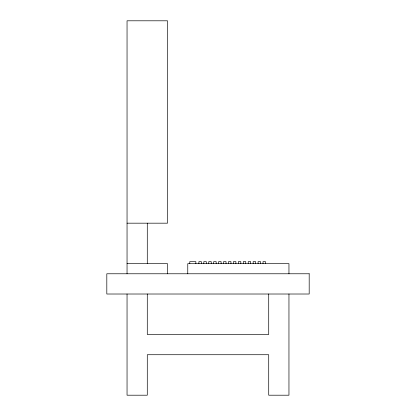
<?xml version="1.0" encoding="UTF-8"?>
<svg xmlns="http://www.w3.org/2000/svg" width="416" height="416" viewBox="0 0 416 416"><rect width="100%" height="100%" fill="white"/><g stroke="black" fill="none" stroke-linecap="round" stroke-linejoin="round"><path stroke-width="0.62" d="M127.046 223.179L167.523 223.179L167.523 20.8L127.046 20.8L127.046 273.775M127.046 263.656L167.523 263.656L167.523 273.775M288.954 273.775L288.954 263.656L187.762 263.656L187.762 273.775M288.954 294.013L288.954 395.2L268.715 395.2L268.715 354.723L147.285 354.723L147.285 395.2L127.046 395.2L127.046 294.013M268.715 294.013L268.715 334.485L147.285 334.485L147.285 294.013M265.486 263.656L265.486 261.633L263.021 261.633L263.021 263.656M260.556 263.656L260.556 261.633L258.086 261.633L258.086 263.656M255.622 263.656L255.622 261.633L253.157 261.633L253.157 263.656M250.687 263.656L250.687 261.633L248.222 261.633L248.222 263.656M245.757 263.656L245.757 261.633L243.287 261.633L243.287 263.656M240.822 263.656L240.822 261.633L238.358 261.633L238.358 263.656M235.893 263.656L235.893 261.633L233.423 261.633L233.423 263.656M230.958 263.656L230.958 261.633L228.493 261.633L228.493 263.656M226.023 263.656L226.023 261.633L223.558 261.633L223.558 263.656M221.094 263.656L221.094 261.633L218.624 261.633L218.624 263.656M216.159 263.656L216.159 261.633L213.694 261.633L213.694 263.656M211.224 263.656L211.224 261.633L208.759 261.633L208.759 263.656M206.294 263.656L206.294 261.633L203.824 261.633L203.824 263.656M201.36 263.656L201.36 261.633L198.895 261.633L198.895 263.656M195.858 263.656L195.858 261.633L189.784 261.633L189.784 263.656M147.285 223.179L147.285 263.656M309.187 273.775L106.813 273.775L106.813 294.013L309.187 294.013L309.187 273.775"/></g></svg>
